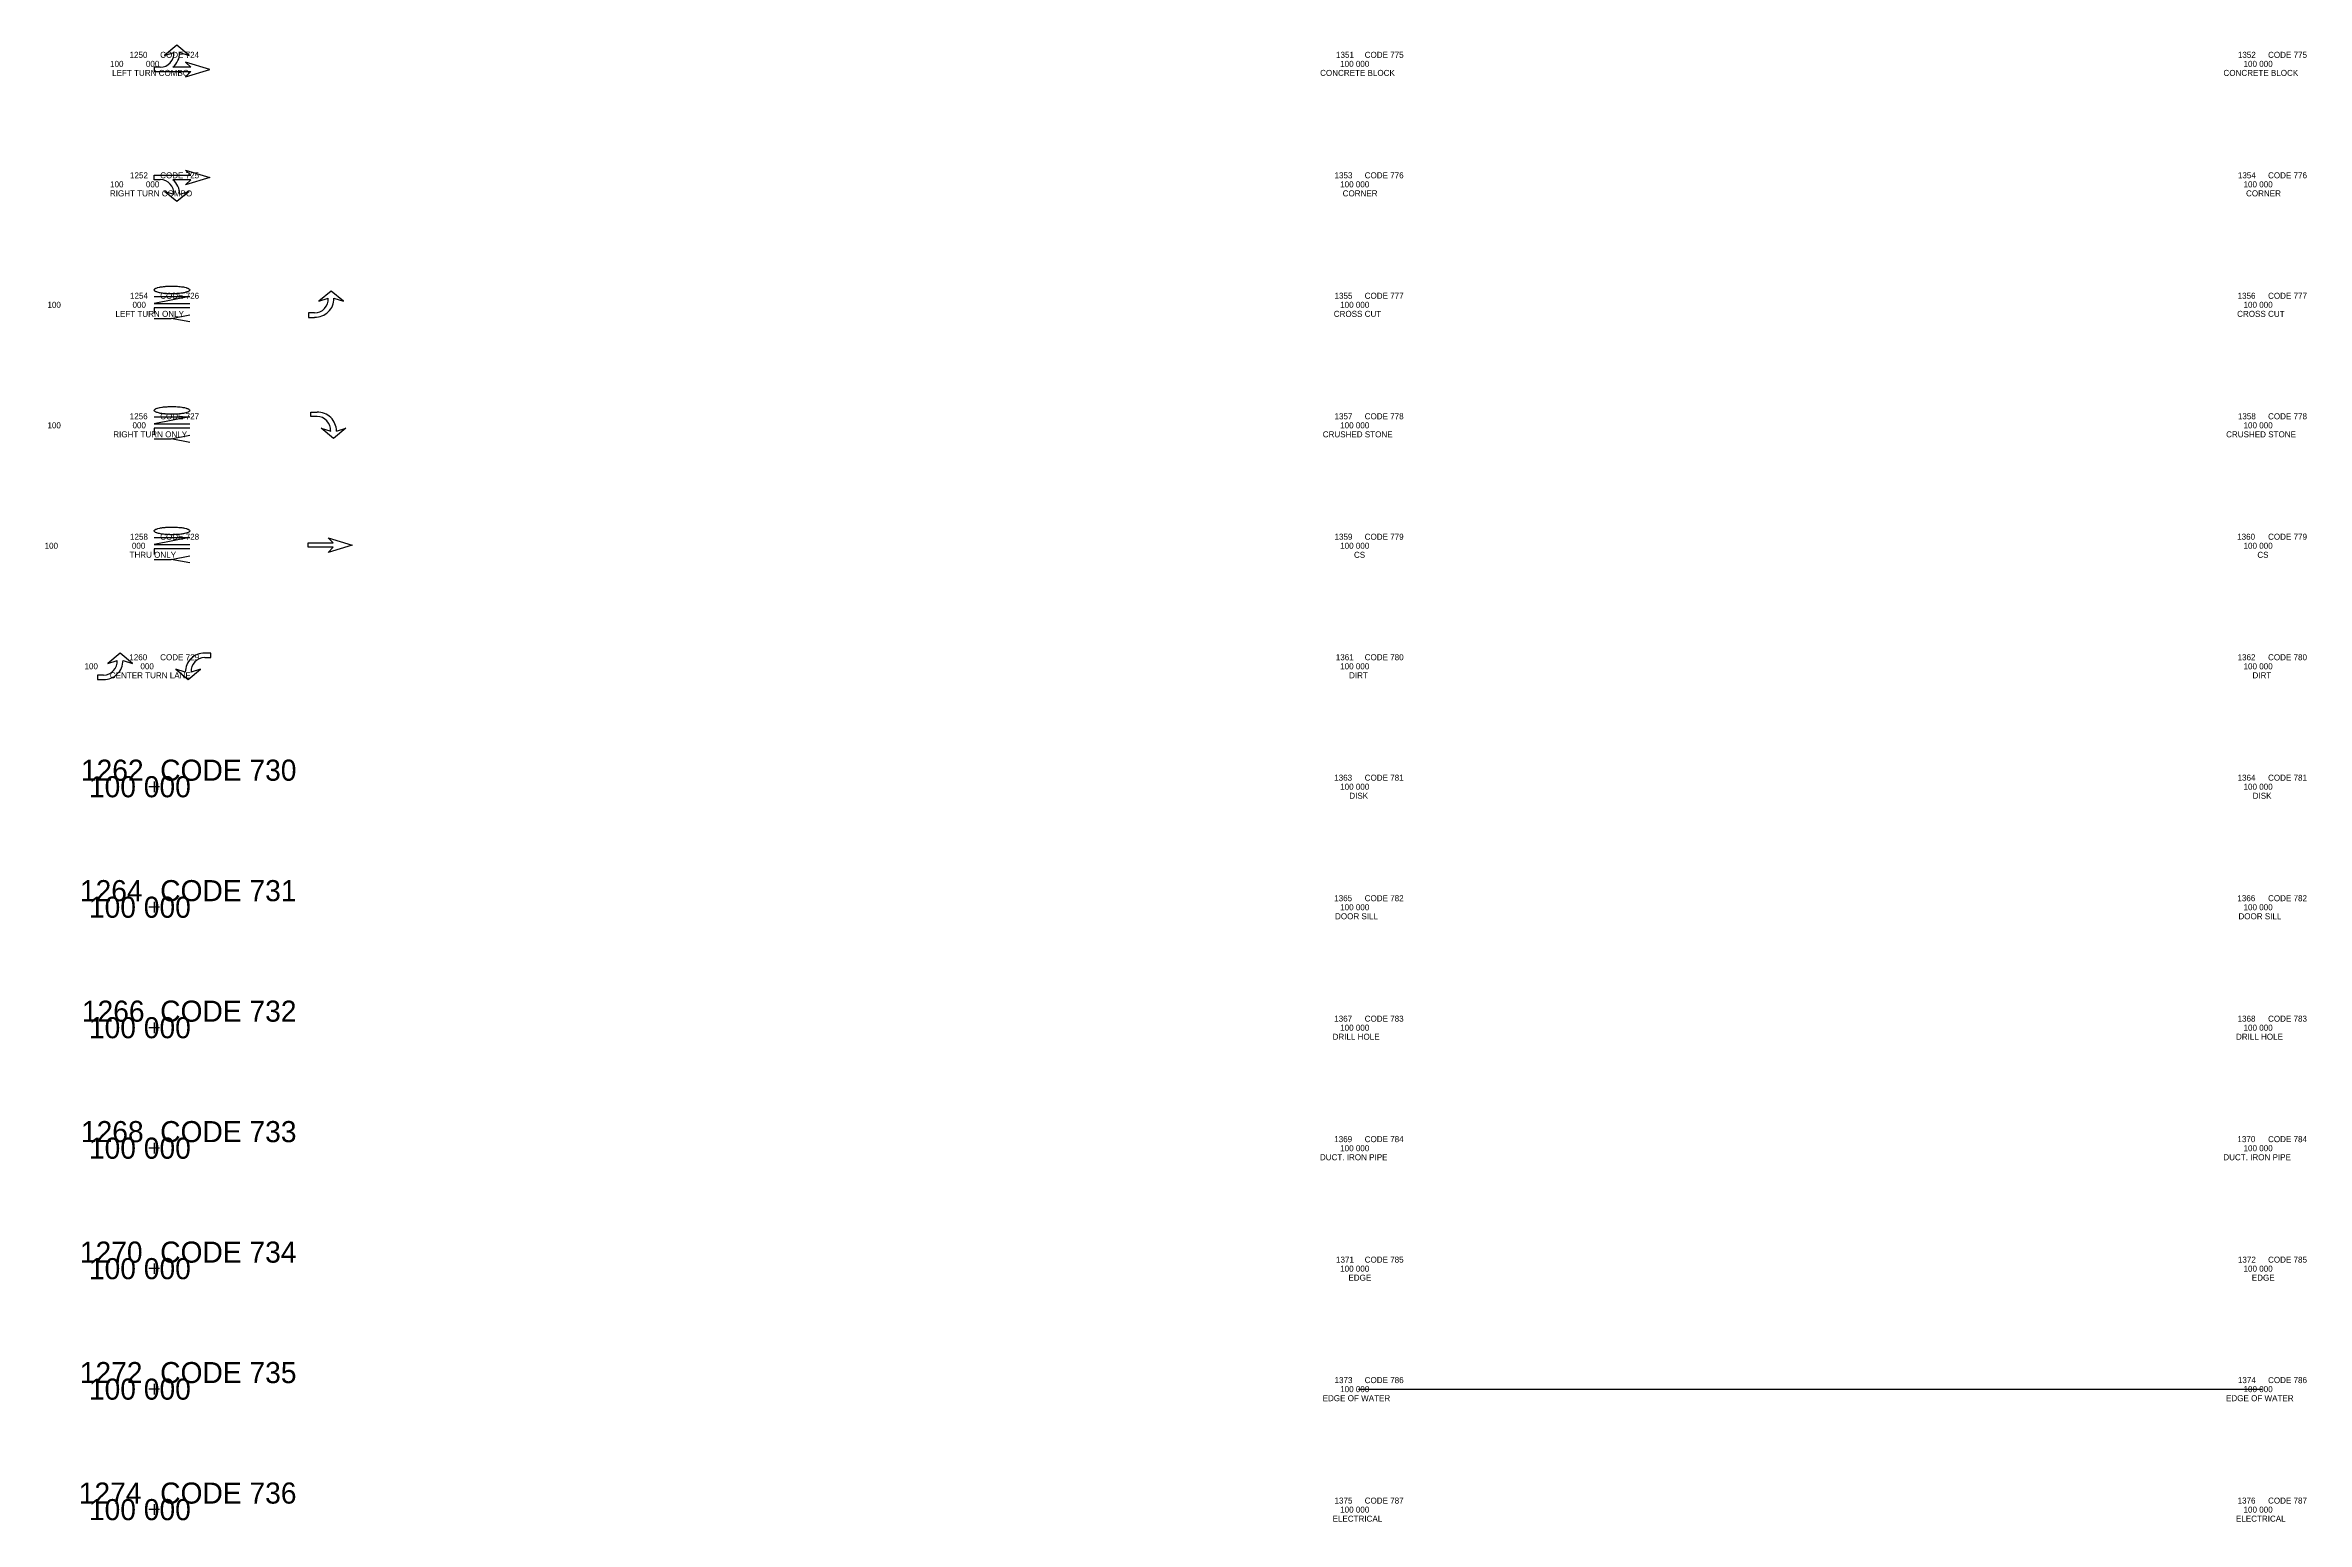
# Model space of a CAD drawing. Extents: x -12 to 6123, y -3 to 1005.
# Drawn here: x 4331.9 to 4707.4, y 518 to 763.1 of the extents above; entities that cross this region are included whole.
import ezdxf

# ---------------------------------------------------------------- set-up
doc = ezdxf.new("R2010")
doc.units = 0
for name, color, linetype in [('Default', 7, 'Continuous'), ('Topo_Field Comments', 7, 'Continuous'), ('Topo_Miscellaneous', 7, 'Continuous'), ('Topo_PMK Symbols', 7, 'Continuous'), ('Topo_Point Descriptions', 7, 'Continuous'), ('Topo_Point Elevations', 7, 'Continuous'), ('Topo_Point Numbers', 7, 'Continuous'), ('Topo_Water Edge', 7, 'Continuous')]:
    doc.layers.add(name, color=color, linetype=linetype)

msp = doc.modelspace()

# ---------------------------------------------------------------- linework, layer by layer
at = {"layer": 'Default'}
for p, q in [((4350.88, 640), (4349.12, 640)), ((4350, 640.88), (4350, 639.12)), ((4350.88, 620), (4349.12, 620)), ((4350, 620.88), (4350, 619.12)), ((4350, 600.88), (4350, 599.12)), ((4350.88, 600), (4349.12, 600)), ((4350.88, 580), (4349.12, 580)), ((4350, 580.88), (4350, 579.12)), ((4350.88, 560), (4349.12, 560)), ((4350, 560.88), (4350, 559.12)), ((4350, 540.88), (4350, 539.12)), ((4350.88, 540), (4349.12, 540)), ((4350.88, 520), (4349.12, 520)), ((4350, 520.88), (4350, 519.12))]:
    msp.add_line(p, q, dxfattribs=at)
at = {"layer": 'Topo_Miscellaneous'}
for p, q in [((4550, 760), (4550, 760)), ((4700, 760), (4700, 760)), ((4550, 740), (4550, 740)), ((4700, 740), (4700, 740)), ((4550, 720), (4550, 720)), ((4700, 720), (4700, 720)), ((4550, 700), (4550, 700)), ((4700, 700), (4700, 700)), ((4550, 680), (4550, 680)), ((4700, 680), (4700, 680)), ((4550, 660), (4550, 660)), ((4700, 660), (4700, 660)), ((4550, 640), (4550, 640)), ((4700, 640), (4700, 640)), ((4550, 620), (4550, 620)), ((4700, 620), (4700, 620)), ((4550, 600), (4550, 600)), ((4700, 600), (4700, 600)), ((4550, 580), (4550, 580)), ((4700, 580), (4700, 580)), ((4550, 560), (4550, 560)), ((4700, 560), (4700, 560)), ((4550, 520), (4550, 520)), ((4700, 520), (4700, 520))]:
    msp.add_line(p, q, dxfattribs=at)
at = {"layer": 'Topo_PMK Symbols'}
for p, q in [((4351.01, 759.45), (4350, 759.45)), ((4351.01, 740.77), (4350, 740.77)), ((4350, 721.37), (4355.9, 721.37)), ((4355.9, 721.37), (4350, 720.23)), ((4352.92, 721.84), (4352.92, 721.84)), ((4352.92, 721.84), (4352.92, 721.84)), ((4355.9, 722.47), (4355.9, 722.47)), ((4355.9, 722.47), (4355.9, 722.47)), ((4350, 720.23), (4355.9, 720.23)), ((4355.9, 719.49), (4350, 719.49)), ((4350, 719.49), (4350, 718.54)), ((4350, 717.75), (4352.83, 717.75)), ((4352.83, 717.75), (4355.9, 718.34)), ((4355.9, 717.15), (4352.83, 717.75)), ((4376.63, 718.65), (4375.62, 718.65)), ((4355.9, 702.47), (4355.9, 702.47)), ((4355.9, 702.47), (4355.9, 702.47)), ((4350, 701.38), (4355.9, 701.38)), ((4355.9, 701.38), (4350, 700.24)), ((4350, 700.24), (4355.9, 700.24)), ((4355.9, 699.5), (4350, 699.5)), ((4350, 699.5), (4350, 698.54)), ((4352.93, 701.84), (4352.93, 701.84)), ((4352.93, 701.84), (4352.93, 701.84)), ((4377.04, 701.47), (4376.03, 701.47)), ((4350, 697.75), (4352.83, 697.75)), ((4352.83, 697.75), (4355.9, 698.35)), ((4355.9, 697.16), (4352.83, 697.75)), ((4350.01, 681.38), (4355.91, 681.38)), ((4355.91, 681.38), (4350.01, 680.24)), ((4350.01, 680.24), (4355.91, 680.24)), ((4352.93, 681.84), (4352.93, 681.84)), ((4352.93, 681.84), (4352.93, 681.84)), ((4355.91, 682.48), (4355.91, 682.48)), ((4355.91, 682.48), (4355.91, 682.47)), ((4375.59, 680.12), (4375.59, 680.49)), ((4375.59, 680.49), (4379.72, 680.49)), ((4375.59, 679.76), (4375.59, 680.12)), ((4379.72, 679.76), (4375.59, 679.76)), ((4379.72, 680.49), (4378.87, 681.34)), ((4378.87, 681.34), (4382.88, 680.12)), ((4382.88, 680.12), (4378.87, 678.91)), ((4378.87, 678.91), (4379.72, 679.76)), ((4355.91, 679.5), (4350.01, 679.5)), ((4350.01, 679.5), (4350.01, 678.54)), ((4350.01, 677.75), (4352.84, 677.75)), ((4352.84, 677.75), (4355.91, 678.35)), ((4355.91, 677.16), (4352.84, 677.75)), ((4358.39, 661.46), (4359.41, 661.46)), ((4341.61, 658.54), (4340.59, 658.54))]:
    msp.add_line(p, q, dxfattribs=at)
for points in [[(4354.25, 761.88), (4355.82, 761.39), (4353.76, 763.09), (4351.7, 761.39), (4353.28, 761.88)], [(4350, 759.45), (4350, 758.72)], [(4350, 758.72), (4356.07, 758.72), (4355.22, 757.87), (4359.23, 759.08)], [(4359.23, 759.08), (4355.22, 760.3), (4356.07, 759.45), (4353.11, 759.45)], [(4350, 741.5), (4356.07, 741.5), (4355.22, 742.35), (4359.23, 741.14)], [(4350, 740.77), (4350, 741.5)], [(4359.23, 741.14), (4355.22, 739.92), (4356.07, 740.77), (4353.11, 740.77)], [(4354.25, 738.35), (4355.82, 738.83), (4353.76, 737.13), (4351.7, 738.83), (4353.28, 738.35)], [(4352.92, 721.84), (4352.61, 721.84), (4352.22, 721.85), (4352.04, 721.86), (4351.81, 721.88), (4351.55, 721.9), (4351.37, 721.92), (4351.24, 721.95), (4351.01, 721.98), (4350.88, 722.01), (4350.71, 722.04), (4350.53, 722.1), (4350.44, 722.13), (4350.36, 722.16), (4350.22, 722.22), (4350.13, 722.27), (4350.09, 722.3), (4350.04, 722.37), (4350, 722.44), (4350, 722.46), (4350, 722.51), (4350.04, 722.59), (4350.09, 722.62), (4350.13, 722.66), (4350.17, 722.69), (4350.22, 722.72), (4350.27, 722.74), (4350.36, 722.78), (4350.49, 722.83), (4350.57, 722.85), (4350.93, 722.94), (4351.01, 722.96), (4351.24, 723), (4351.37, 723.01), (4351.55, 723.04), (4351.81, 723.06), (4351.95, 723.07), (4352.13, 723.08), (4352.3, 723.1), (4352.57, 723.11), (4352.79, 723.11), (4352.92, 723.11)], [(4352.92, 723.11), (4353.06, 723.11), (4353.28, 723.11), (4353.59, 723.1), (4353.85, 723.08), (4354.08, 723.06), (4354.34, 723.04), (4354.56, 723), (4354.74, 722.98), (4354.87, 722.96), (4355.01, 722.93), (4355.32, 722.85), (4355.36, 722.84), (4355.45, 722.81), (4355.54, 722.78), (4355.62, 722.74), (4355.67, 722.72), (4355.76, 722.66), (4355.8, 722.62), (4355.85, 722.58), (4355.9, 722.47)], [(4355.9, 722.47), (4355.9, 722.42), (4355.85, 722.35), (4355.8, 722.3), (4355.76, 722.27), (4355.63, 722.2), (4355.45, 722.13), (4355.27, 722.08), (4355.01, 722.01), (4354.87, 721.98), (4354.74, 721.96), (4354.56, 721.94), (4354.43, 721.91), (4354.21, 721.89), (4353.94, 721.87), (4353.77, 721.86), (4353.59, 721.85), (4353.32, 721.84), (4353.19, 721.84), (4352.92, 721.84)], [(4379.86, 721.08), (4381.44, 720.59), (4379.38, 722.29), (4377.32, 720.59), (4378.9, 721.08)], [(4375.62, 718.65), (4375.62, 717.92), (4376.63, 717.92)], [(4352.93, 701.84), (4352.62, 701.84), (4352.22, 701.85), (4352.05, 701.86), (4351.82, 701.88), (4351.56, 701.9), (4351.38, 701.92), (4351.25, 701.95), (4351.02, 701.98), (4350.89, 702.01), (4350.72, 702.05), (4350.54, 702.1), (4350.45, 702.13), (4350.36, 702.16), (4350.23, 702.22), (4350.14, 702.27), (4350.09, 702.31), (4350.05, 702.37), (4350, 702.44), (4350, 702.46), (4350, 702.52), (4350.05, 702.59), (4350.09, 702.62), (4350.14, 702.66), (4350.18, 702.69), (4350.23, 702.72), (4350.27, 702.75), (4350.36, 702.78), (4350.49, 702.83), (4350.58, 702.85), (4350.94, 702.94), (4351.02, 702.97), (4351.25, 703), (4351.38, 703.01), (4351.56, 703.04), (4351.82, 703.06), (4351.95, 703.07), (4352.14, 703.08), (4352.31, 703.1), (4352.57, 703.11), (4352.8, 703.11), (4352.93, 703.11)], [(4352.93, 703.11), (4353.07, 703.11), (4353.29, 703.11), (4353.6, 703.1), (4353.86, 703.08), (4354.08, 703.06), (4354.34, 703.04), (4354.57, 703.01), (4354.75, 702.98), (4354.88, 702.97), (4355.02, 702.93), (4355.32, 702.85), (4355.37, 702.84), (4355.45, 702.81), (4355.55, 702.78), (4355.63, 702.75), (4355.68, 702.72), (4355.77, 702.66), (4355.81, 702.62), (4355.86, 702.58), (4355.9, 702.47)], [(4355.9, 702.47), (4355.9, 702.43), (4355.85, 702.35), (4355.8, 702.31), (4355.77, 702.27), (4355.63, 702.2), (4355.45, 702.13), (4355.28, 702.08), (4355.02, 702.02), (4354.88, 701.98), (4354.75, 701.96), (4354.57, 701.94), (4354.43, 701.92), (4354.22, 701.89), (4353.95, 701.87), (4353.77, 701.86), (4353.6, 701.85), (4353.33, 701.84), (4353.19, 701.84), (4352.93, 701.84)], [(4376.03, 701.47), (4376.03, 702.2), (4377.04, 702.2)], [(4380.27, 699.04), (4381.85, 699.53), (4379.79, 697.83), (4377.73, 699.53), (4379.31, 699.04)], [(4352.93, 681.84), (4352.62, 681.84), (4352.23, 681.85), (4352.05, 681.86), (4351.83, 681.89), (4351.57, 681.91), (4351.39, 681.93), (4351.25, 681.95), (4351.03, 681.98), (4350.89, 682.02), (4350.72, 682.05), (4350.54, 682.11), (4350.45, 682.14), (4350.37, 682.17), (4350.24, 682.22), (4350.15, 682.28), (4350.1, 682.31), (4350.06, 682.38), (4350.01, 682.44), (4350.01, 682.46), (4350.01, 682.52), (4350.06, 682.6), (4350.1, 682.63), (4350.15, 682.67), (4350.19, 682.69), (4350.24, 682.73), (4350.28, 682.75), (4350.37, 682.78), (4350.5, 682.84), (4350.59, 682.86), (4350.94, 682.95), (4351.03, 682.97), (4351.25, 683), (4351.39, 683.02), (4351.57, 683.04), (4351.83, 683.06), (4351.96, 683.08), (4352.14, 683.08), (4352.31, 683.1), (4352.58, 683.11), (4352.8, 683.11), (4352.93, 683.11)], [(4352.93, 683.11), (4353.07, 683.11), (4353.3, 683.11), (4353.6, 683.1), (4353.86, 683.08), (4354.09, 683.06), (4354.35, 683.04), (4354.57, 683.01), (4354.75, 682.99), (4354.89, 682.97), (4355.02, 682.94), (4355.33, 682.86), (4355.37, 682.85), (4355.46, 682.81), (4355.55, 682.78), (4355.64, 682.75), (4355.69, 682.73), (4355.77, 682.67), (4355.81, 682.63), (4355.86, 682.58), (4355.91, 682.48)], [(4355.91, 682.47), (4355.91, 682.43), (4355.86, 682.35), (4355.81, 682.31), (4355.77, 682.27), (4355.64, 682.2), (4355.46, 682.13), (4355.28, 682.08), (4355.02, 682.02), (4354.88, 681.98), (4354.75, 681.96), (4354.57, 681.94), (4354.44, 681.92), (4354.22, 681.89), (4353.95, 681.87), (4353.78, 681.86), (4353.6, 681.85), (4353.33, 681.84), (4353.2, 681.84), (4352.93, 681.84)], [(4344.84, 660.97), (4346.41, 660.48), (4344.35, 662.18), (4342.29, 660.48), (4343.87, 660.97)], [(4359.41, 661.46), (4359.41, 662.18), (4358.39, 662.18)], [(4340.59, 658.54), (4340.59, 657.82), (4341.61, 657.82)], [(4355.16, 659.03), (4353.59, 659.52), (4355.65, 657.82), (4357.71, 659.52), (4356.13, 659.03)]]:
    msp.add_lwpolyline(points, dxfattribs=at)
for centre, radius, start, end in [((4350.97, 761.75), 2.31, 271.0837, 3.0008), ((4351.09, 761.87), 3.15, 309.7776, 0.0351), ((4350.97, 738.47), 2.31, 356.9992, 88.9163), ((4351.09, 738.35), 3.15, 359.9649, 50.2224), ((4376.71, 721.08), 3.15, 268.604, 0.0351), ((4376.59, 720.96), 2.31, 271.0837, 3.0008), ((4377.12, 699.04), 3.15, 359.9649, 91.396), ((4377, 699.16), 2.31, 356.9992, 88.9163), ((4341.68, 660.97), 3.15, 268.604, 0.0351), ((4341.56, 660.85), 2.31, 271.0837, 3.0008), ((4358.32, 659.03), 3.15, 88.604, 180.0351), ((4358.44, 659.15), 2.31, 91.0837, 183.0008)]:
    msp.add_arc(centre, radius, start, end, dxfattribs=at)
at = {"layer": 'Topo_Water Edge'}
for p, q in [((4550, 540), (4550, 540)), ((4550, 540), (4700, 540)), ((4700, 540), (4700, 540))]:
    msp.add_line(p, q, dxfattribs=at)

# ---------------------------------------------------------------- texts
at = {"layer": 'Default'}
for s, p in [('1262', (4337.84, 641)), ('CODE 730', (4351, 641)), ('100 000', (4339.17, 638.25)), ('1264', (4337.67, 621)), ('CODE 731', (4351, 621)), ('100 000', (4339.17, 618.25)), ('1266', (4338, 601)), ('100 000', (4339.17, 598.25)), ('CODE 732', (4351, 601)), ('1268', (4337.84, 581)), ('CODE 733', (4351, 581)), ('100 000', (4339.17, 578.25)), ('1270', (4337.67, 561)), ('CODE 734', (4351, 561)), ('100 000', (4339.17, 558.25)), ('1272', (4337.65, 541)), ('CODE 735', (4351, 541)), ('100 000', (4339.17, 538.25)), ('1274', (4337.48, 521)), ('CODE 736', (4351, 521)), ('100 000', (4339.17, 518.25))]:
    msp.add_text(s, height=3.5, dxfattribs=at).set_placement(p)
at = {"layer": 'Topo_Field Comments'}
for s, p in [('CODE 724', (4351, 761)), ('CODE 775', (4551, 761)), ('CODE 775', (4701, 761)), ('CODE 725', (4351, 741)), ('CODE 776', (4551, 741)), ('CODE 776', (4701, 741)), ('CODE 726', (4351, 721)), ('CODE 777', (4551, 721)), ('CODE 777', (4701, 721)), ('CODE 727', (4351, 701)), ('CODE 778', (4551, 701)), ('CODE 778', (4701, 701)), ('CODE 728', (4351, 681)), ('CODE 779', (4551, 681)), ('CODE 779', (4701, 681)), ('CODE 729', (4351, 661)), ('CODE 780', (4551, 661)), ('CODE 780', (4701, 661)), ('CODE 781', (4551, 641)), ('CODE 781', (4701, 641)), ('CODE 782', (4551, 621)), ('CODE 782', (4701, 621)), ('CODE 783', (4551, 601)), ('CODE 783', (4701, 601)), ('CODE 784', (4551, 581)), ('CODE 784', (4701, 581)), ('CODE 785', (4551, 561)), ('CODE 785', (4701, 561)), ('CODE 786', (4551, 541)), ('CODE 786', (4701, 541)), ('CODE 787', (4551, 521)), ('CODE 787', (4701, 521))]:
    msp.add_text(s, height=1, dxfattribs=at).set_placement(p)
at = {"layer": 'Topo_Point Descriptions'}
for s, p in [('LEFT TURN COMBO', (4343.02, 758)), ('CONCRETE BLOCK', (4543.6, 758)), ('CONCRETE BLOCK', (4693.6, 758)), ('RIGHT TURN COMBO', (4342.65, 738)), ('CORNER', (4547.34, 738)), ('CORNER', (4697.34, 738)), ('LEFT TURN ONLY', (4343.58, 718)), ('CROSS CUT', (4545.87, 718)), ('CROSS CUT', (4695.87, 718)), ('RIGHT TURN ONLY', (4343.21, 698)), ('CRUSHED STONE', (4544.04, 698)), ('CRUSHED STONE', (4694.04, 698)), ('THRU ONLY', (4345.91, 678)), ('CS', (4549.22, 678)), ('CS', (4699.22, 678)), ('CENTER TURN LANE', (4342.64, 658)), ('DIRT', (4548.41, 658)), ('DIRT', (4698.41, 658)), ('DISK', (4548.45, 638)), ('DISK', (4698.45, 638)), ('DOOR SILL', (4546.08, 618)), ('DOOR SILL', (4696.08, 618)), ('DRILL HOLE', (4545.67, 598)), ('DRILL HOLE', (4695.67, 598)), ('DUCT. IRON PIPE', (4543.57, 578)), ('DUCT. IRON PIPE', (4693.57, 578)), ('EDGE', (4548.3, 558)), ('EDGE', (4698.3, 558)), ('EDGE OF WATER', (4544.02, 538)), ('EDGE OF WATER', (4694.02, 538)), ('ELECTRICAL', (4545.67, 518)), ('ELECTRICAL', (4695.67, 518))]:
    msp.add_text(s, height=1, dxfattribs=at).set_placement(p)
at = {"layer": 'Topo_Point Elevations'}
for s, p in [('100          000', (4342.68, 759.5)), ('100 000', (4546.93, 759.5)), ('100 000', (4696.93, 759.5)), ('100          000', (4342.68, 739.5)), ('100 000', (4546.93, 739.5)), ('100 000', (4696.93, 739.5)), ('100                                000', (4332.28, 719.5)), ('100 000', (4546.93, 719.5)), ('100 000', (4696.93, 719.5)), ('100                                000', (4332.28, 699.5)), ('100 000', (4546.93, 699.5)), ('100 000', (4696.93, 699.5)), ('100                                 000', (4331.81, 679.5)), ('100 000', (4546.93, 679.5)), ('100 000', (4696.93, 679.5)), ('100                   000', (4338.43, 659.5)), ('100 000', (4546.93, 659.5)), ('100 000', (4696.93, 659.5)), ('100 000', (4546.93, 639.5)), ('100 000', (4696.93, 639.5)), ('100 000', (4546.93, 619.5)), ('100 000', (4696.93, 619.5)), ('100 000', (4546.93, 599.5)), ('100 000', (4696.93, 599.5)), ('100 000', (4546.93, 579.5)), ('100 000', (4696.93, 579.5)), ('100 000', (4546.93, 559.5)), ('100 000', (4696.93, 559.5)), ('100 000', (4546.93, 539.5)), ('100 000', (4696.93, 539.5)), ('100 000', (4546.93, 519.5)), ('100 000', (4696.93, 519.5))]:
    msp.add_text(s, height=1, dxfattribs=at).set_placement(p)
at = {"layer": 'Topo_Point Numbers'}
for s, p in [('1250', (4345.91, 761)), ('1351', (4546.24, 761)), ('1352', (4695.99, 761)), ('1252', (4345.99, 741)), ('1353', (4545.99, 741)), ('1354', (4695.99, 741)), ('1254', (4345.99, 721)), ('1355', (4545.99, 721)), ('1356', (4695.94, 721)), ('1256', (4345.94, 701)), ('1357', (4545.99, 701)), ('1358', (4695.99, 701)), ('1258', (4345.99, 681)), ('1359', (4545.99, 681)), ('1360', (4695.87, 681)), ('1260', (4345.87, 661)), ('1361', (4546.2, 661)), ('1362', (4695.94, 661)), ('1363', (4545.94, 641)), ('1364', (4695.94, 641)), ('1365', (4545.94, 621)), ('1366', (4695.9, 621)), ('1367', (4545.94, 601)), ('1368', (4695.94, 601)), ('1369', (4545.94, 581)), ('1370', (4695.91, 581)), ('1371', (4546.24, 561)), ('1372', (4695.99, 561)), ('1373', (4545.99, 541)), ('1374', (4695.99, 541)), ('1375', (4545.99, 521)), ('1376', (4695.94, 521))]:
    msp.add_text(s, height=1, dxfattribs=at).set_placement(p)

doc.saveas('drawing.dxf')
